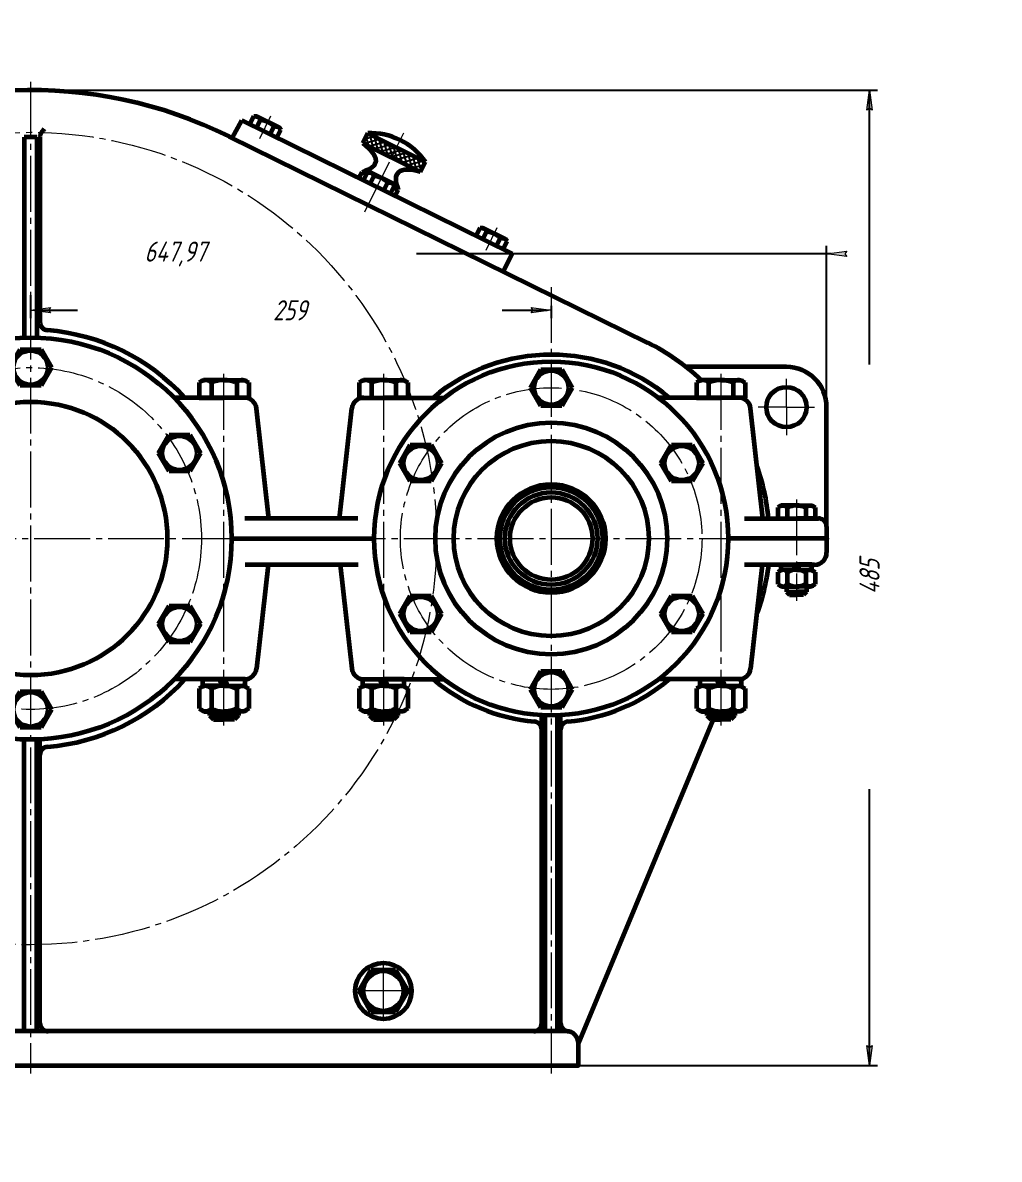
# Model space of a CAD drawing. Header units: millimetres. Extents: x 0 to 420, y 0 to 594.
# Drawn here: x 177.1 to 420, y 311.4 to 594 of the extents above; entities that cross this region are included whole.
import ezdxf

# ---------------------------------------------------------------- set-up
doc = ezdxf.new("R2010")
doc.units = ezdxf.units.MM
for name, pattern in [('K5LT_AXLED', [18.38, 13.88, -1.5, 1.5, -1.5]), ('K5LT_BASIC', [0]), ('K5LT_THIN', [0])]:
    doc.linetypes.add(name, pattern=pattern)
for name, color, linetype in [('Корпус', 7, 'Continuous'), ('Крепеж', 7, 'Continuous'), ('Крышка редуктора', 7, 'Continuous'), ('Крышки', 7, 'Continuous'), ('Размеры', 7, 'Continuous'), ('Системный слой', 7, 'Continuous')]:
    doc.layers.add(name, color=color, linetype=linetype)
doc.styles.add('KDIMTEXTSTYLE', font='GOST_AU.SHX', dxfattribs={"width": 0.96, "oblique": 15, "height": 5})
doc.dimstyles.new('KDIMSTYLE (0.50)', dxfattribs={"dimtxt": 5, "dimasz": 1, "dimexe": 2, "dimexo": 0, "dimgap": 1, "dimtad": 1, "dimlfac": 2, "dimtxsty": 'KDIMTEXTSTYLE', "dimsah": 1, "dimcen": 0, "dimdle": 1, "dimadec": 0, "dimazin": 0, "dimtfac": 0.667, "dimtmove": 0, "dimatfit": 3, "dimfxl": 1, "dimtvp": 1, "dimtolj": 1, "dimtzin": 0, "dimarcsym": 0})

# ---------------------------------------------------------------- blocks, each defined once
blk = doc.blocks.new('U60')
at = {"layer": 'Крышка редуктора', "color": 30, "linetype": 'K5LT_AXLED', "lineweight": 18, "true_color": 0xff8000}
for q in [(367.07, 505.43), (360.07, 498.43), (374.07, 498.43), (367.07, 491.43)]:
    blk.add_line((367.07, 498.43), q, dxfattribs=at)
blk = doc.blocks.new('U61')
at = {"layer": 'Крышки', "color": 150, "linetype": 'K5LT_BASIC', "lineweight": 60, "true_color": 0x0080ff}
for p, q in [((173.87, 508.27), (176.47, 512.77)), ((176.47, 512.77), (181.67, 512.77)), ((181.67, 512.77), (184.26, 508.27)), ((176.47, 503.77), (173.87, 508.27)), ((184.26, 508.27), (181.67, 503.77)), ((181.67, 503.77), (176.47, 503.77))]:
    blk.add_line(p, q, dxfattribs=at)
blk.add_circle((179.07, 508.27), 4.28, dxfattribs=at)
blk = doc.blocks.new('U64')
at = {"layer": 'Крышки', "color": 150, "linetype": 'K5LT_BASIC', "lineweight": 60, "true_color": 0x0080ff}
for p, q in [((173.87, 423.27), (176.47, 427.77)), ((176.47, 427.77), (181.67, 427.77)), ((181.67, 427.77), (184.26, 423.27)), ((176.47, 418.77), (173.87, 423.27)), ((184.26, 423.27), (181.67, 418.77)), ((181.67, 418.77), (176.47, 418.77))]:
    blk.add_line(p, q, dxfattribs=at)
blk.add_circle((179.07, 423.27), 4.28, dxfattribs=at)
blk = doc.blocks.new('U65')
at = {"layer": 'Крышки', "color": 150, "linetype": 'K5LT_BASIC', "lineweight": 60, "true_color": 0x0080ff}
for p, q in [((210.93, 444.52), (213.53, 449.02)), ((213.53, 449.02), (218.72, 449.02)), ((218.72, 449.02), (221.32, 444.52)), ((213.53, 440.02), (210.93, 444.52)), ((221.32, 444.52), (218.72, 440.02)), ((218.72, 440.02), (213.53, 440.02))]:
    blk.add_line(p, q, dxfattribs=at)
blk.add_circle((216.12, 444.52), 4.28, dxfattribs=at)
blk = doc.blocks.new('U66')
at = {"layer": 'Крышки', "color": 150, "linetype": 'K5LT_BASIC', "lineweight": 60, "true_color": 0x0080ff}
for p, q in [((210.93, 487.02), (213.53, 491.52)), ((213.53, 491.52), (218.72, 491.52)), ((218.72, 491.52), (221.32, 487.02)), ((213.53, 482.52), (210.93, 487.02)), ((221.32, 487.02), (218.72, 482.52)), ((218.72, 482.52), (213.53, 482.52))]:
    blk.add_line(p, q, dxfattribs=at)
blk.add_circle((216.12, 487.02), 4.28, dxfattribs=at)
blk = doc.blocks.new('U67')
at = {"layer": 'Крышки', "color": 150, "linetype": 'K5LT_BASIC', "lineweight": 60, "true_color": 0x0080ff}
for p, q in [((303.37, 503.27), (305.97, 507.77)), ((305.97, 507.77), (311.17, 507.77)), ((311.17, 507.77), (313.76, 503.27)), ((305.97, 498.77), (303.37, 503.27)), ((313.76, 503.27), (311.17, 498.77)), ((311.17, 498.77), (305.97, 498.77))]:
    blk.add_line(p, q, dxfattribs=at)
blk.add_circle((308.57, 503.27), 4.28, dxfattribs=at)
blk = doc.blocks.new('U68')
at = {"layer": 'Крышки', "color": 150, "linetype": 'K5LT_BASIC', "lineweight": 60, "true_color": 0x0080ff}
for p, q in [((270.9, 484.52), (273.49, 489.02)), ((273.49, 489.02), (278.69, 489.02)), ((278.69, 489.02), (281.29, 484.52)), ((273.49, 480.02), (270.9, 484.52)), ((281.29, 484.52), (278.69, 480.02)), ((278.69, 480.02), (273.49, 480.02))]:
    blk.add_line(p, q, dxfattribs=at)
blk.add_circle((276.09, 484.52), 4.28, dxfattribs=at)
blk = doc.blocks.new('U69')
at = {"layer": 'Крышки', "color": 150, "linetype": 'K5LT_BASIC', "lineweight": 60, "true_color": 0x0080ff}
for p, q in [((270.9, 447.02), (273.49, 451.52)), ((273.49, 451.52), (278.69, 451.52)), ((278.69, 451.52), (281.29, 447.02)), ((273.49, 442.52), (270.9, 447.02)), ((281.29, 447.02), (278.69, 442.52)), ((278.69, 442.52), (273.49, 442.52))]:
    blk.add_line(p, q, dxfattribs=at)
blk.add_circle((276.09, 447.02), 4.28, dxfattribs=at)
blk = doc.blocks.new('U70')
at = {"layer": 'Крышки', "color": 150, "linetype": 'K5LT_BASIC', "lineweight": 60, "true_color": 0x0080ff}
for p, q in [((303.37, 428.27), (305.97, 432.77)), ((305.97, 432.77), (311.17, 432.77)), ((311.17, 432.77), (313.76, 428.27)), ((305.97, 423.77), (303.37, 428.27)), ((313.76, 428.27), (311.17, 423.77)), ((311.17, 423.77), (305.97, 423.77))]:
    blk.add_line(p, q, dxfattribs=at)
blk.add_circle((308.57, 428.27), 4.28, dxfattribs=at)
blk = doc.blocks.new('U71')
at = {"layer": 'Крышки', "color": 150, "linetype": 'K5LT_BASIC', "lineweight": 60, "true_color": 0x0080ff}
for p, q in [((335.85, 447.02), (338.45, 451.52)), ((338.45, 451.52), (343.64, 451.52)), ((343.64, 451.52), (346.24, 447.02)), ((338.45, 442.52), (335.85, 447.02)), ((346.24, 447.02), (343.64, 442.52)), ((343.64, 442.52), (338.45, 442.52))]:
    blk.add_line(p, q, dxfattribs=at)
blk.add_circle((341.04, 447.02), 4.28, dxfattribs=at)
blk = doc.blocks.new('U72')
at = {"layer": 'Крышки', "color": 150, "linetype": 'K5LT_BASIC', "lineweight": 60, "true_color": 0x0080ff}
for p, q in [((335.85, 484.52), (338.45, 489.02)), ((338.45, 489.02), (343.64, 489.02)), ((343.64, 489.02), (346.24, 484.52)), ((338.45, 480.02), (335.85, 484.52)), ((346.24, 484.52), (343.64, 480.02)), ((343.64, 480.02), (338.45, 480.02))]:
    blk.add_line(p, q, dxfattribs=at)
blk.add_circle((341.04, 484.52), 4.28, dxfattribs=at)
blk = doc.blocks.new('U74')
at = {"layer": 'Корпус', "color": 30, "linetype": 'K5LT_AXLED', "lineweight": 18, "true_color": 0xff8000}
for p, q in [((266.82, 346.53), (266.82, 360.03)), ((274.38, 353.28), (259.26, 353.28))]:
    blk.add_line(p, q, dxfattribs=at)
at = {"layer": 'Корпус', "color": 150, "linetype": 'K5LT_BASIC', "lineweight": 60, "true_color": 0x0080ff}
for p, q in [((260.76, 353.28), (263.79, 358.53)), ((263.79, 358.53), (269.85, 358.53)), ((269.85, 358.53), (272.88, 353.28)), ((263.79, 348.03), (260.76, 353.28)), ((272.88, 353.28), (269.85, 348.03)), ((269.85, 348.03), (263.79, 348.03))]:
    blk.add_line(p, q, dxfattribs=at)
blk.add_circle((266.82, 353.28), 4.99, dxfattribs=at)
blk = doc.blocks.new('U84')
at = {"layer": 'Крепеж', "color": 150, "linetype": 'K5LT_BASIC', "lineweight": 60, "true_color": 0x0080ff}
for p, q in [((365.77, 473.97), (364.95, 473.49)), ((364.95, 473.49), (364.95, 470.77)), ((369.57, 473.97), (365.77, 473.97)), ((367.26, 473.49), (367.26, 470.77)), ((369.57, 473.97), (373.37, 473.97)), ((371.88, 473.49), (371.88, 470.77)), ((373.37, 473.97), (374.19, 473.49)), ((374.19, 473.49), (374.19, 470.77)), ((364.95, 470.77), (369.57, 470.77)), ((374.19, 470.77), (369.57, 470.77)), ((367.07, 459.29), (367.07, 459.27)), ((372.07, 459.29), (372.07, 459.27)), ((367.07, 453.82), (367.07, 452.52)), ((367.07, 452.52), (367.82, 451.77)), ((367.07, 452.52), (369.57, 452.52)), ((372.07, 452.52), (369.57, 452.52)), ((372.07, 452.52), (371.32, 451.77)), ((372.07, 453.82), (372.07, 452.52)), ((367.82, 451.77), (369.57, 451.77)), ((371.32, 451.77), (369.57, 451.77))]:
    blk.add_line(p, q, dxfattribs=at)
at = {"layer": 'Крепеж', "color": 7, "linetype": 'K5LT_THIN', "lineweight": 18}
for p, q in [((367.47, 459.29), (367.47, 459.27)), ((371.66, 459.29), (371.66, 459.27)), ((367.47, 453.82), (367.47, 452.11)), ((371.66, 453.82), (371.66, 452.11))]:
    blk.add_line(p, q, dxfattribs=at)
at = {"layer": 'Крепеж', "color": 150, "linetype": 'K5LT_BASIC', "lineweight": 60, "true_color": 0x0080ff}
for centre, radius, start, end in [((366.15, 472.31), 1.62, 46.6832, 119.134), ((369.57, 468.09), 5.88, 90, 113.1373), ((369.57, 468.09), 5.88, 66.8627, 90), ((372.99, 472.31), 1.62, 60.866, 133.3168)]:
    blk.add_arc(centre, radius, start, end, dxfattribs=at)
blk = doc.blocks.new('U85')
at = {"layer": 'Крепеж', "color": 150, "linetype": 'K5LT_BASIC', "lineweight": 60, "true_color": 0x0080ff}
for p, q in [((365.77, 458.02), (365.77, 459.27)), ((365.77, 459.27), (369.57, 459.27)), ((369.57, 458.02), (365.77, 458.02)), ((369.33, 458.02), (368.87, 459.27)), ((373.37, 459.27), (369.57, 459.27)), ((369.57, 458.02), (373.37, 458.02)), ((369.81, 459.27), (370.26, 458.02)), ((373.37, 458.02), (373.37, 459.27))]:
    blk.add_line(p, q, dxfattribs=at)
blk = doc.blocks.new('U86')
at = {"layer": 'Крепеж', "color": 150, "linetype": 'K5LT_BASIC', "lineweight": 60, "true_color": 0x0080ff}
for p, q in [((365.94, 458.02), (364.95, 457.44)), ((369.57, 458.02), (365.94, 458.02)), ((369.57, 458.02), (373.19, 458.02)), ((373.19, 458.02), (374.19, 457.44)), ((364.95, 457.44), (364.95, 454.39)), ((367.26, 457.44), (367.26, 454.39)), ((371.88, 457.44), (371.88, 454.39)), ((374.19, 457.44), (374.19, 454.39)), ((364.95, 454.39), (365.94, 453.82)), ((365.94, 453.82), (369.57, 453.82)), ((373.19, 453.82), (369.57, 453.82)), ((374.19, 454.39), (373.19, 453.82))]:
    blk.add_line(p, q, dxfattribs=at)
for centre, radius, start, end in [((366.21, 456.68), 1.29, 35.859, 126.1524), ((369.57, 453.08), 4.93, 90, 117.9053), ((369.57, 453.08), 4.93, 62.0947, 90), ((372.93, 456.68), 1.29, 53.8476, 144.141), ((366.21, 455.15), 1.29, 233.8476, 324.141), ((369.57, 458.75), 4.93, 242.0947, 270), ((369.57, 458.75), 4.93, 270, 297.9053), ((372.93, 455.15), 1.29, 215.859, 306.1524)]:
    blk.add_arc(centre, radius, start, end, dxfattribs=at)
blk = doc.blocks.new('U83')
at = {"layer": 'Крепеж', "color": 30, "linetype": 'K5LT_AXLED', "lineweight": 18, "true_color": 0xff8000}
blk.add_line((369.57, 475.47), (369.57, 450.27), dxfattribs=at)
at = {"layer": 'Крепеж'}
for name in ['U84', 'U86', 'U85']:
    blk.add_blockref(name, (0, 0), dxfattribs=at)
blk = doc.blocks.new('U92')
at = {"layer": 'Крепеж', "color": 150, "linetype": 'K5LT_BASIC', "lineweight": 60, "true_color": 0x0080ff}
for p, q in [((222.08, 505.17), (221.01, 504.54)), ((221.01, 504.54), (221.01, 500.77)), ((227.07, 505.17), (222.08, 505.17)), ((224.04, 504.54), (224.04, 500.77)), ((227.07, 505.17), (232.31, 505.17)), ((230.35, 504.54), (230.35, 500.77)), ((232.31, 505.17), (233.38, 504.54)), ((233.38, 504.54), (233.38, 500.77)), ((221.01, 500.77), (227.07, 500.77)), ((233.38, 500.77), (227.07, 500.77)), ((223.57, 430.79), (223.57, 430.77)), ((230.82, 430.79), (230.82, 430.77)), ((223.57, 422.77), (223.57, 421.77)), ((223.57, 421.77), (224.57, 420.77)), ((223.57, 421.77), (227.07, 421.77)), ((230.82, 421.77), (227.07, 421.77)), ((230.82, 421.77), (229.82, 420.77)), ((230.82, 422.77), (230.82, 421.77)), ((224.57, 420.77), (227.07, 420.77)), ((229.82, 420.77), (227.07, 420.77))]:
    blk.add_line(p, q, dxfattribs=at)
at = {"layer": 'Крепеж', "color": 7, "linetype": 'K5LT_THIN', "lineweight": 18}
for p, q in [((224.11, 430.79), (224.11, 430.77)), ((230.28, 430.79), (230.28, 430.77)), ((224.11, 422.77), (224.11, 421.23)), ((230.28, 422.77), (230.28, 421.23))]:
    blk.add_line(p, q, dxfattribs=at)
at = {"layer": 'Крепеж', "color": 150, "linetype": 'K5LT_BASIC', "lineweight": 60, "true_color": 0x0080ff}
for centre, radius, start, end in [((222.58, 502.99), 2.14, 46.8583, 118.9589), ((227.07, 497.45), 7.71, 90, 113.1373), ((226.79, 494.71), 10.46, 70.1036, 88.4796), ((231.81, 502.99), 2.14, 61.0411, 133.1417)]:
    blk.add_arc(centre, radius, start, end, dxfattribs=at)
blk = doc.blocks.new('U93')
at = {"layer": 'Крепеж', "color": 150, "linetype": 'K5LT_BASIC', "lineweight": 60, "true_color": 0x0080ff}
for p, q in [((221.92, 429.17), (221.92, 430.77)), ((221.92, 430.77), (227.07, 430.77)), ((226.76, 429.17), (226.18, 430.77)), ((232.47, 430.77), (227.07, 430.77)), ((227.37, 430.77), (227.96, 429.17)), ((232.47, 429.17), (232.47, 430.77))]:
    blk.add_line(p, q, dxfattribs=at)
blk = doc.blocks.new('U94')
at = {"layer": 'Крепеж', "color": 150, "linetype": 'K5LT_BASIC', "lineweight": 60, "true_color": 0x0080ff}
for p, q in [((222.27, 429.17), (221.01, 428.44)), ((221.01, 428.44), (221.01, 423.49)), ((227.07, 429.17), (222.27, 429.17)), ((224.04, 428.44), (224.04, 423.49)), ((227.07, 429.17), (232.12, 429.17)), ((230.35, 428.44), (230.35, 423.49)), ((232.12, 429.17), (233.38, 428.44)), ((233.38, 428.44), (233.38, 423.49)), ((221.01, 423.49), (222.27, 422.77)), ((222.27, 422.77), (227.07, 422.77)), ((232.12, 422.77), (227.07, 422.77)), ((233.38, 423.49), (232.12, 422.77))]:
    blk.add_line(p, q, dxfattribs=at)
for centre, radius, start, end in [((222.64, 427.31), 1.8, 38.9278, 123.8071), ((227.07, 422.5), 6.67, 90, 117.0364), ((226.79, 420.18), 8.99, 66.7093, 88.2468), ((231.75, 427.31), 1.8, 56.1929, 141.0722), ((222.64, 424.62), 1.8, 236.1929, 321.0722), ((227.07, 429.43), 6.67, 242.9636, 270), ((226.79, 431.76), 8.99, 271.7532, 293.2907), ((231.75, 424.62), 1.8, 218.9278, 303.8071)]:
    blk.add_arc(centre, radius, start, end, dxfattribs=at)
blk = doc.blocks.new('U91')
at = {"layer": 'Крепеж', "color": 30, "linetype": 'K5LT_AXLED', "lineweight": 18, "true_color": 0xff8000}
blk.add_line((227.07, 506.67), (227.07, 419.27), dxfattribs=at)
at = {"layer": 'Крепеж'}
for name in ['U92', 'U93', 'U94']:
    blk.add_blockref(name, (0, 0), dxfattribs=at)
blk = doc.blocks.new('U96')
at = {"layer": 'Крепеж', "color": 150, "linetype": 'K5LT_BASIC', "lineweight": 60, "true_color": 0x0080ff}
for p, q in [((261.89, 505.17), (260.82, 504.54)), ((260.82, 504.54), (260.82, 500.77)), ((266.88, 505.17), (261.89, 505.17)), ((263.85, 504.54), (263.85, 500.77)), ((266.88, 505.17), (271.87, 505.17)), ((269.91, 504.54), (269.91, 500.77)), ((271.87, 505.17), (272.94, 504.54)), ((272.94, 504.54), (272.94, 500.77)), ((260.82, 500.77), (266.88, 500.77)), ((272.94, 500.77), (266.88, 500.77)), ((263.38, 430.79), (263.38, 430.77)), ((270.38, 430.79), (270.38, 430.77)), ((263.38, 422.77), (263.38, 421.77)), ((263.38, 421.77), (264.38, 420.77)), ((263.38, 421.77), (266.88, 421.77)), ((270.38, 421.77), (266.88, 421.77)), ((270.38, 421.77), (269.38, 420.77)), ((270.38, 422.77), (270.38, 421.77)), ((264.38, 420.77), (266.88, 420.77)), ((269.38, 420.77), (266.88, 420.77))]:
    blk.add_line(p, q, dxfattribs=at)
at = {"layer": 'Крепеж', "color": 7, "linetype": 'K5LT_THIN', "lineweight": 18}
for p, q in [((263.92, 430.79), (263.92, 430.77)), ((269.84, 430.79), (269.84, 430.77)), ((263.92, 422.77), (263.92, 421.23)), ((269.84, 422.77), (269.84, 421.23))]:
    blk.add_line(p, q, dxfattribs=at)
at = {"layer": 'Крепеж', "color": 150, "linetype": 'K5LT_BASIC', "lineweight": 60, "true_color": 0x0080ff}
for centre, radius, start, end in [((262.39, 502.99), 2.14, 46.8583, 118.9589), ((266.88, 497.45), 7.71, 90, 113.1373), ((266.88, 497.45), 7.71, 66.8627, 90), ((271.37, 502.99), 2.14, 61.0411, 133.1417)]:
    blk.add_arc(centre, radius, start, end, dxfattribs=at)
blk = doc.blocks.new('U97')
at = {"layer": 'Крепеж', "color": 150, "linetype": 'K5LT_BASIC', "lineweight": 60, "true_color": 0x0080ff}
for p, q in [((261.73, 429.17), (261.73, 430.77)), ((261.73, 430.77), (266.88, 430.77)), ((266.58, 429.17), (265.99, 430.77)), ((272.03, 430.77), (266.88, 430.77)), ((267.19, 430.77), (267.77, 429.17)), ((272.03, 429.17), (272.03, 430.77))]:
    blk.add_line(p, q, dxfattribs=at)
blk = doc.blocks.new('U98')
at = {"layer": 'Крепеж', "color": 150, "linetype": 'K5LT_BASIC', "lineweight": 60, "true_color": 0x0080ff}
for p, q in [((262.08, 429.17), (260.82, 428.44)), ((260.82, 428.44), (260.82, 423.49)), ((266.88, 429.17), (262.08, 429.17)), ((263.85, 428.44), (263.85, 423.49)), ((266.88, 429.17), (271.68, 429.17)), ((269.91, 428.44), (269.91, 423.49)), ((271.68, 429.17), (272.94, 428.44)), ((272.94, 428.44), (272.94, 423.49)), ((260.82, 423.49), (262.08, 422.77)), ((262.08, 422.77), (266.88, 422.77)), ((271.68, 422.77), (266.88, 422.77)), ((272.94, 423.49), (271.68, 422.77))]:
    blk.add_line(p, q, dxfattribs=at)
for centre, radius, start, end in [((262.45, 427.31), 1.8, 38.9278, 123.8071), ((266.88, 422.5), 6.67, 90, 117.0364), ((266.88, 422.5), 6.67, 62.9636, 90), ((271.31, 427.31), 1.8, 56.1929, 141.0722), ((262.45, 424.62), 1.8, 236.1929, 321.0722), ((266.88, 429.43), 6.67, 242.9636, 270), ((266.88, 429.43), 6.67, 270, 297.0364), ((271.31, 424.62), 1.8, 218.9278, 303.8071)]:
    blk.add_arc(centre, radius, start, end, dxfattribs=at)
blk = doc.blocks.new('U95')
at = {"layer": 'Крепеж', "color": 30, "linetype": 'K5LT_AXLED', "lineweight": 18, "true_color": 0xff8000}
blk.add_line((266.88, 506.67), (266.88, 419.27), dxfattribs=at)
at = {"layer": 'Крепеж'}
for name in ['U96', 'U97', 'U98']:
    blk.add_blockref(name, (0, 0), dxfattribs=at)
blk = doc.blocks.new('U100')
at = {"layer": 'Крепеж', "color": 150, "linetype": 'K5LT_BASIC', "lineweight": 60, "true_color": 0x0080ff}
for p, q in [((345.77, 505.17), (344.69, 504.54)), ((344.69, 504.54), (344.69, 500.77)), ((350.76, 505.17), (345.77, 505.17)), ((347.72, 504.54), (347.72, 500.77)), ((350.76, 505.17), (355.74, 505.17)), ((353.79, 504.54), (353.79, 500.77)), ((355.74, 505.17), (356.82, 504.54)), ((356.82, 504.54), (356.82, 500.77)), ((344.69, 500.77), (350.76, 500.77)), ((356.82, 500.77), (350.76, 500.77)), ((347.26, 430.79), (347.26, 430.77)), ((354.26, 430.79), (354.26, 430.77)), ((347.26, 422.77), (347.26, 421.77)), ((347.26, 421.77), (348.26, 420.77)), ((347.26, 421.77), (350.76, 421.77)), ((354.26, 421.77), (350.76, 421.77)), ((354.26, 421.77), (353.26, 420.77)), ((354.26, 422.77), (354.26, 421.77)), ((348.26, 420.77), (350.76, 420.77)), ((353.26, 420.77), (350.76, 420.77))]:
    blk.add_line(p, q, dxfattribs=at)
at = {"layer": 'Крепеж', "color": 7, "linetype": 'K5LT_THIN', "lineweight": 18}
for p, q in [((347.8, 430.79), (347.8, 430.77)), ((353.72, 430.79), (353.72, 430.77)), ((347.8, 422.77), (347.8, 421.23)), ((353.72, 422.77), (353.72, 421.23))]:
    blk.add_line(p, q, dxfattribs=at)
at = {"layer": 'Крепеж', "color": 150, "linetype": 'K5LT_BASIC', "lineweight": 60, "true_color": 0x0080ff}
for centre, radius, start, end in [((346.26, 502.99), 2.14, 46.8583, 118.9589), ((350.76, 497.45), 7.71, 90, 113.1373), ((350.76, 497.45), 7.71, 66.8627, 90), ((355.25, 502.99), 2.14, 61.0411, 133.1417)]:
    blk.add_arc(centre, radius, start, end, dxfattribs=at)
blk = doc.blocks.new('U101')
at = {"layer": 'Крепеж', "color": 150, "linetype": 'K5LT_BASIC', "lineweight": 60, "true_color": 0x0080ff}
for p, q in [((345.61, 429.17), (345.61, 430.77)), ((345.61, 430.77), (350.76, 430.77)), ((350.45, 429.17), (349.87, 430.77)), ((355.91, 430.77), (350.76, 430.77)), ((351.06, 430.77), (351.64, 429.17)), ((355.91, 429.17), (355.91, 430.77))]:
    blk.add_line(p, q, dxfattribs=at)
blk = doc.blocks.new('U102')
at = {"layer": 'Крепеж', "color": 150, "linetype": 'K5LT_BASIC', "lineweight": 60, "true_color": 0x0080ff}
for p, q in [((345.96, 429.17), (344.69, 428.44)), ((344.69, 428.44), (344.69, 423.49)), ((350.76, 429.17), (345.96, 429.17)), ((347.72, 428.44), (347.72, 423.49)), ((350.76, 429.17), (355.56, 429.17)), ((353.79, 428.44), (353.79, 423.49)), ((355.56, 429.17), (356.82, 428.44)), ((356.82, 428.44), (356.82, 423.49)), ((344.69, 423.49), (345.96, 422.77)), ((345.96, 422.77), (350.76, 422.77)), ((355.56, 422.77), (350.76, 422.77)), ((356.82, 423.49), (355.56, 422.77))]:
    blk.add_line(p, q, dxfattribs=at)
for centre, radius, start, end in [((346.33, 427.31), 1.8, 38.9278, 123.8071), ((350.76, 422.5), 6.67, 90, 117.0364), ((350.76, 422.5), 6.67, 62.9636, 90), ((355.19, 427.31), 1.8, 56.1929, 141.0722), ((346.33, 424.62), 1.8, 236.1929, 321.0722), ((350.76, 429.43), 6.67, 242.9636, 270), ((350.76, 429.43), 6.67, 270, 297.0364), ((355.19, 424.62), 1.8, 218.9278, 303.8071)]:
    blk.add_arc(centre, radius, start, end, dxfattribs=at)
blk = doc.blocks.new('U99')
at = {"layer": 'Крепеж', "color": 30, "linetype": 'K5LT_AXLED', "lineweight": 18, "true_color": 0xff8000}
blk.add_line((350.76, 506.67), (350.76, 419.27), dxfattribs=at)
at = {"layer": 'Крепеж'}
for name in ['U100', 'U101', 'U102']:
    blk.add_blockref(name, (0, 0), dxfattribs=at)
blk = doc.blocks.new('KDIMARROW_01')
at = {"layer": 'Системный слой'}
blk.add_hatch(color=0, dxfattribs=at).paths.add_polyline_path([(-5, -0.66), (0, 0), (-5, 0.66), (-4.5, 0)])
at = {"layer": 'Системный слой', "color": 0, "linetype": 'K5LT_THIN', "lineweight": 18}
for p, q in [((-4.5, 0), (-5, 0.66)), ((-5, 0.66), (0, 0)), ((0, 0), (-5, -0.66)), ((-5, -0.66), (-4.5, 0)), ((0, 0), (-1, 0))]:
    blk.add_line(p, q, dxfattribs=at)

msp = doc.modelspace()

# ---------------------------------------------------------------- hatches: boundary and pattern name
at = {"layer": 'Крышка редуктора'}
h = msp.add_hatch(dxfattribs=at)
h.set_pattern_fill('', angle=-75, style=0, pattern_type=0)
h.set_pattern_definition([(-75, (0, 0), (0.9659258, 0.258819), []), (15, (0, 0), (-0.258819, 0.9659258), [])])
h.paths.add_polyline_path([(277.2736, 559.4344), (262.924, 566.5117), (261.7076, 564.0453), (276.0572, 556.968)])

# ---------------------------------------------------------------- linework, layer by layer
at = {"layer": 'Корпус', "color": 150, "linetype": 'K5LT_BASIC', "lineweight": 60, "true_color": 0x0080ff}
for p, q in [((377.068, 465.7651), (377.068, 462.2651)), ((260.5231, 459.2651), (232.4297, 459.2651)), ((238.1499, 459.2651), (235.256, 433.4311)), ((256.081, 459.2651), (258.975, 433.4311)), ((374.068, 459.2651), (356.6232, 459.2651)), ((361.0549, 459.2651), (358.1609, 433.4311)), ((232.2746, 430.7651), (214.7751, 430.7651)), ((261.9563, 430.7651), (281.9034, 430.7651)), ((355.1796, 430.7651), (335.2325, 430.7651)), ((306.223, 343.2651), (306.223, 422.0145)), ((307.023, 343.2651), (307.023, 421.7922)), ((310.113, 343.2651), (310.113, 421.7922)), ((310.913, 343.2651), (310.913, 422.0145)), ((315.318, 340.2651), (348.8596, 420.7651)), ((177.523, 343.2651), (177.523, 415.7413)), ((180.613, 343.2651), (180.613, 415.7413)), ((181.413, 345.2651), (181.413, 415.7413))]:
    msp.add_line(p, q, dxfattribs=at)
msp.add_lwpolyline([(114.068, 340.2651), (114.068, 334.7651), (315.318, 334.7651), (315.318, 340.2651, 0.41421356), (312.318, 343.2651), (152.2097, 343.2651)], format="xyb", dxfattribs=at)
msp.add_circle((266.818, 353.2826), 7, dxfattribs=at)
for centre, radius, start, end in [((374.068, 462.2651), 3, 270, 0), ((308.568, 465.7651), 54.5, 339.622075, 353.150254), ((232.2746, 433.7651), 3, 270, 353.608308), ((261.9563, 433.7651), 3, 186.391692, 270), ((355.1796, 433.7651), 3, 270, 353.608308), ((179.068, 465.7651), 51.9533, 274.619181, 317.648114), ((308.568, 465.7651), 45.7033, 229.979032, 264.800577), ((308.568, 465.7651), 45.7033, 275.199423, 310.020968), ((304.223, 418.2602), 2, 0, 85.380819), ((312.913, 418.2602), 2, 94.619181, 180), ((183.413, 411.9871), 2, 94.619181, 180), ((183.413, 345.2651), 2, 180, 270), ((304.223, 345.2651), 2, 270, 0), ((312.913, 345.2651), 2, 180, 270)]:
    msp.add_arc(centre, radius, start, end, dxfattribs=at)
at = {"layer": 'Крышка редуктора', "color": 150, "linetype": 'K5LT_BASIC', "lineweight": 60, "true_color": 0x0080ff}
for p, q in [((234.6189, 570.7332), (235.3854, 570.7834)), ((235.3854, 570.7834), (240.9235, 568.052)), ((229.1891, 565.3113), (231.6012, 569.695)), ((263.5503, 553.9376), (231.6012, 569.695)), ((233.6166, 568.701), (234.6189, 570.7332)), ((235.2995, 567.871), (236.3017, 569.9032)), ((238.6651, 566.211), (239.6674, 568.2432)), ((241.3503, 567.4132), (240.9235, 568.052)), ((177.523, 565.5456), (177.523, 515.7889)), ((180.613, 565.5456), (177.523, 565.5456)), ((180.613, 565.5456), (180.613, 515.7889)), ((181.413, 565.5456), (181.413, 519.5432)), ((228.4558, 565.7306), (332.5975, 514.403)), ((240.348, 565.3811), (241.3503, 567.4132)), ((261.7076, 564.0453), (262.924, 566.5117)), ((262.924, 566.5117), (277.2736, 559.4344)), ((261.7076, 564.0453), (276.0572, 556.968)), ((260.7489, 555.3193), (261.523, 556.8888)), ((261.523, 556.8888), (262.6416, 556.3371)), ((261.8675, 554.7676), (262.8698, 556.7998)), ((262.8698, 556.7998), (263.6363, 556.85)), ((263.6363, 556.85), (269.1744, 554.1186)), ((276.0572, 556.968), (277.2736, 559.4344)), ((263.5503, 553.9376), (264.5526, 555.9698)), ((266.916, 552.2777), (263.5503, 553.9376)), ((266.916, 552.2777), (267.9183, 554.3098)), ((269.6011, 553.4799), (269.1744, 554.1186)), ((298.8651, 536.5203), (266.916, 552.2777)), ((268.5989, 551.4477), (269.6011, 553.4799)), ((269.3729, 553.0172), (270.4915, 552.4655)), ((269.7174, 550.896), (270.4915, 552.4655)), ((289.8941, 540.9448), (290.8964, 542.977)), ((290.8964, 542.977), (291.6629, 543.0272)), ((291.6629, 543.0272), (297.201, 540.2958)), ((291.577, 540.1148), (292.5792, 542.147)), ((294.9427, 538.4549), (295.9449, 540.4871)), ((297.6278, 539.6571), (297.201, 540.2958)), ((296.6255, 537.6249), (297.6278, 539.6571)), ((296.7031, 532.1366), (298.8651, 536.5203)), ((367.068, 508.435), (342.0693, 508.435)), ((232.2746, 500.7651), (214.7751, 500.7651)), ((261.9563, 500.7651), (281.9034, 500.7651)), ((355.1796, 500.7651), (335.2325, 500.7651)), ((238.318, 470.7651), (235.256, 498.0991)), ((255.913, 470.7651), (258.975, 498.0991)), ((361.2229, 470.7651), (358.1609, 498.0991)), ((377.068, 468.7651), (377.068, 498.435)), ((260.4935, 470.7651), (232.4001, 470.7651)), ((356.6232, 470.7651), (375.068, 470.7651)), ((377.068, 468.7651), (377.068, 465.7651)), ((229.068, 465.7651), (264.568, 465.7651)), ((377.068, 465.7651), (352.568, 465.7651))]:
    msp.add_line(p, q, dxfattribs=at)
at = {"layer": 'Крышка редуктора', "color": 30, "linetype": 'K5LT_AXLED', "lineweight": 18, "true_color": 0xff8000}
for p, q in [((236.0976, 565.2473), (238.8692, 570.8669)), ((262.1977, 546.9531), (271.8949, 566.6147)), ((292.3752, 537.4912), (295.1467, 543.1107))]:
    msp.add_line(p, q, dxfattribs=at)
at = {"layer": 'Крышка редуктора', "color": 150, "linetype": 'K5LT_BASIC', "lineweight": 60, "true_color": 0x0080ff}
msp.add_circle((367.068, 498.435), 5, dxfattribs=at)
for centre, radius, start, end in [((179.068, 465.7651), 111.5, 63.708382, 177.429821), ((263.6849, 549.9685), 16.5606, 34.861059, 92.633741), ((183.413, 519.5432), 2, 180, 265.380819), ((179.068, 465.7651), 51.9533, 42.351886, 85.380819), ((308.568, 465.7651), 54.25, 46.574373, 63.708382), ((308.568, 465.7651), 45.7033, 49.979032, 130.020968), ((367.068, 498.435), 10, 0, 90), ((232.2746, 497.7651), 3, 6.391692, 90), ((261.9563, 497.7651), 3, 90, 173.608308), ((355.1796, 497.7651), 3, 6.391692, 90), ((308.568, 465.7651), 54.25, 5.288222, 19.275177), ((375.068, 468.7651), 2, 0, 90)]:
    msp.add_arc(centre, radius, start, end, dxfattribs=at)
for points, knots in [([(234.6189, 570.7332), (234.7208, 570.7398), (234.8713, 570.7427), (235.0632, 570.7282), (235.1991, 570.7081), (235.3262, 570.6792), (235.4459, 570.6413), (235.5612, 570.5938), (235.6745, 570.5348), (235.788, 570.4617), (235.9009, 570.3733), (236.0113, 570.2697), (236.149, 570.118), (236.2431, 569.991), (236.3017, 569.9032)], [0, 0, 0, 0, 2.17577484, 3.25800078, 4.29990096, 5.3052497, 6.27307486, 7.23992789, 8.24493679, 9.2890737, 10.41267375, 11.57660894, 12.74930928, 15, 15, 15, 15]), ([(236.3017, 569.9032), (236.483, 569.8707), (236.7534, 569.8144), (237.1053, 569.721), (237.3585, 569.6431), (237.5993, 569.558), (237.8304, 569.4653), (238.0573, 569.3627), (238.2851, 569.2472), (238.519, 569.1148), (238.7577, 568.9643), (238.998, 568.7967), (239.3067, 568.5607), (239.5267, 568.3715), (239.6674, 568.2432)], [0, 0, 0, 0, 2.17577484, 3.25800078, 4.29990096, 5.3052497, 6.27307486, 7.23992789, 8.24493679, 9.2890737, 10.41267375, 11.57660894, 12.74930928, 15, 15, 15, 15]), ([(239.6674, 568.2432), (239.7694, 568.2499), (239.9198, 568.2527), (240.1117, 568.2383), (240.2476, 568.2182), (240.3747, 568.1892), (240.4944, 568.1514), (240.6097, 568.1038), (240.723, 568.0448), (240.8366, 567.9718), (240.9494, 567.8834), (241.0599, 567.7798), (241.1976, 567.6281), (241.2916, 567.5011), (241.3503, 567.4132)], [0, 0, 0, 0, 2.17577484, 3.25800078, 4.29990096, 5.3052497, 6.27307486, 7.23992789, 8.24493679, 9.2890737, 10.41267375, 11.57660894, 12.74930928, 15, 15, 15, 15]), ([(181.413, 565.5456), (181.4436, 565.8087), (181.5041, 566.0578), (181.5943, 566.2929), (181.7868, 566.794), (182.1148, 567.2313), (182.5782, 567.6047)], [0, 0, 0, 0, 1, 1, 1, 2, 2, 2, 2]), ([(262.8698, 556.7998), (262.9717, 556.8065), (263.1221, 556.8093), (263.314, 556.7948), (263.4499, 556.7748), (263.577, 556.7458), (263.6968, 556.7079), (263.8121, 556.6604), (263.9254, 556.6014), (264.0389, 556.5283), (264.1518, 556.4399), (264.2622, 556.3364), (264.3999, 556.1847), (264.4939, 556.0576), (264.5526, 555.9698)], [0, 0, 0, 0, 2.17577484, 3.25800078, 4.29990096, 5.3052497, 6.27307486, 7.23992789, 8.24493679, 9.2890737, 10.41267375, 11.57660894, 12.74930928, 15, 15, 15, 15]), ([(264.5526, 555.9698), (264.7339, 555.9374), (265.0042, 555.881), (265.3562, 555.7876), (265.6094, 555.7097), (265.8502, 555.6247), (266.0813, 555.5319), (266.3081, 555.4293), (266.536, 555.3138), (266.7698, 555.1814), (267.0086, 555.031), (267.2489, 554.8633), (267.5575, 554.6273), (267.7776, 554.4381), (267.9183, 554.3098)], [0, 0, 0, 0, 2.17577484, 3.25800078, 4.29990096, 5.3052497, 6.27307486, 7.23992789, 8.24493679, 9.2890737, 10.41267375, 11.57660894, 12.74930928, 15, 15, 15, 15]), ([(267.9183, 554.3098), (268.0202, 554.3165), (268.1707, 554.3193), (268.3626, 554.3049), (268.4985, 554.2848), (268.6255, 554.2558), (268.7453, 554.218), (268.8606, 554.1705), (268.9739, 554.1114), (269.0874, 554.0384), (269.2003, 553.95), (269.3107, 553.8464), (269.4484, 553.6947), (269.5425, 553.5677), (269.6011, 553.4799)], [0, 0, 0, 0, 2.17577484, 3.25800078, 4.29990096, 5.3052497, 6.27307486, 7.23992789, 8.24493679, 9.2890737, 10.41267375, 11.57660894, 12.74930928, 15, 15, 15, 15]), ([(290.8964, 542.977), (290.9983, 542.9837), (291.1488, 542.9865), (291.3407, 542.972), (291.4766, 542.952), (291.6037, 542.923), (291.7234, 542.8851), (291.8387, 542.8376), (291.952, 542.7786), (292.0655, 542.7055), (292.1784, 542.6171), (292.2888, 542.5136), (292.4265, 542.3619), (292.5206, 542.2348), (292.5792, 542.147)], [0, 0, 0, 0, 2.17577484, 3.25800078, 4.29990096, 5.3052497, 6.27307486, 7.23992789, 8.24493679, 9.2890737, 10.41267375, 11.57660894, 12.74930928, 15, 15, 15, 15]), ([(292.5792, 542.147), (292.7605, 542.1146), (293.0309, 542.0582), (293.3828, 541.9648), (293.636, 541.8869), (293.8768, 541.8019), (294.1079, 541.7091), (294.3348, 541.6065), (294.5626, 541.491), (294.7965, 541.3586), (295.0352, 541.2082), (295.2755, 541.0405), (295.5842, 540.8045), (295.8042, 540.6153), (295.9449, 540.4871)], [0, 0, 0, 0, 2.17577484, 3.25800078, 4.29990096, 5.3052497, 6.27307486, 7.23992789, 8.24493679, 9.2890737, 10.41267375, 11.57660894, 12.74930928, 15, 15, 15, 15]), ([(295.9449, 540.4871), (296.0469, 540.4937), (296.1973, 540.4966), (296.3892, 540.4821), (296.5251, 540.462), (296.6522, 540.433), (296.7719, 540.3952), (296.8872, 540.3477), (297.0005, 540.2887), (297.1141, 540.2156), (297.227, 540.1272), (297.3374, 540.0236), (297.4751, 539.8719), (297.5691, 539.7449), (297.6278, 539.6571)], [0, 0, 0, 0, 2.17577484, 3.25800078, 4.29990096, 5.3052497, 6.27307486, 7.23992789, 8.24493679, 9.2890737, 10.41267375, 11.57660894, 12.74930928, 15, 15, 15, 15])]:
    msp.add_open_spline(points, degree=3, knots=knots, dxfattribs=at)
for points in [[(261.7076, 564.0453), (266.0717, 560.5917), (266.0102, 558.2062), (261.523, 556.8888)], [(276.0572, 556.968), (270.6606, 558.3285), (268.8054, 556.8276), (270.4915, 552.4655)]]:
    msp.add_open_spline(points, degree=3, dxfattribs=at)
at = {"layer": 'Крышки', "color": 150, "linetype": 'K5LT_BASIC', "lineweight": 60, "true_color": 0x0080ff}
for centre, radius in [((179.068, 465.7651), 50), ((308.568, 465.7651), 44), ((179.068, 465.7651), 34), ((308.568, 465.7651), 28.8214), ((308.568, 465.7651), 24.25), ((308.568, 465.7651), 13.5), ((308.568, 465.7651), 12.75), ((308.568, 465.7651), 11.5), ((308.568, 465.7651), 10.25)]:
    msp.add_circle(centre, radius, dxfattribs=at)
at = {"layer": 'Крышки', "color": 30, "linetype": 'K5LT_AXLED', "lineweight": 18, "true_color": 0xff8000}
for centre, radius in [((179.068, 465.7651), 42.5), ((308.568, 465.7651), 37.5)]:
    msp.add_circle(centre, radius, dxfattribs=at)
at = {"layer": 'Системный слой', "color": 30, "linetype": 'K5LT_AXLED', "lineweight": 18, "true_color": 0xff8000}
for p, q in [((179.068, 579.2651), (179.068, 332.7651)), ((308.568, 528.2748), (308.568, 332.7651)), ((51.318, 465.7651), (379.068, 465.7651))]:
    msp.add_line(p, q, dxfattribs=at)
for centre, radius in [((179.068, 465.7651), 101), ((308.568, 465.7651), 28.5)]:
    msp.add_circle(centre, radius, dxfattribs=at)

# ---------------------------------------------------------------- block references
at = {"layer": 'Корпус'}
msp.add_blockref('U74', (0, 0), dxfattribs=at)
at = {"layer": 'Крепеж'}
for name in ['U91', 'U95', 'U99', 'U83']:
    msp.add_blockref(name, (0, 0), dxfattribs=at)
at = {"layer": 'Крышка редуктора'}
msp.add_blockref('U60', (0, 0), dxfattribs=at)
at = {"layer": 'Крышки'}
for name in ['U61', 'U67', 'U66', 'U68', 'U72', 'U69', 'U71', 'U65', 'U70', 'U64']:
    msp.add_blockref(name, (0, 0), dxfattribs=at)

# ---------------------------------------------------------------- dimensions: what is measured, and where the dimension line sits
at = {"layer": 'Размеры', "color": 7}
msp.add_linear_dim(base=(387.7317, 577.2651), p1=(315.318, 334.7651), p2=(179.068, 577.2651), angle=90, location=(387.7317, 456.2651), dimstyle='KDIMSTYLE (0.50)', override={"dimexo": 0, "dimpost": '\\H5.0;\\W0.965;\\Q15;<>', "dimblk1": 'KDIMARROW_01', "dimblk2": 'KDIMARROW_01', "dimse1": 0, "dimse2": 0, "dimclrt": 7, "dimtolj": 1}, dxfattribs=at).render()
for base, p1, p2, location in [((53.0804551881, 536.5202978291), (377.0679551881, 498.4349975129), (53.0804551881, 524.9317787971), (215.0804551881, 536.5202978291)), ((308.568, 522.511), (179.068, 526.2748), (308.568, 523.6042), (243.568, 522.511))]:
    msp.add_linear_dim(base=base, p1=p1, p2=p2, location=location, dimstyle='KDIMSTYLE (0.50)', override={"dimexo": 0, "dimpost": '\\H5.0;\\W0.965;\\Q15;<>', "dimblk1": 'KDIMARROW_01', "dimblk2": 'KDIMARROW_01', "dimse1": 0, "dimse2": 0, "dimclrt": 7, "dimtolj": 1}, dxfattribs=at).render()

doc.saveas('drawing.dxf')
